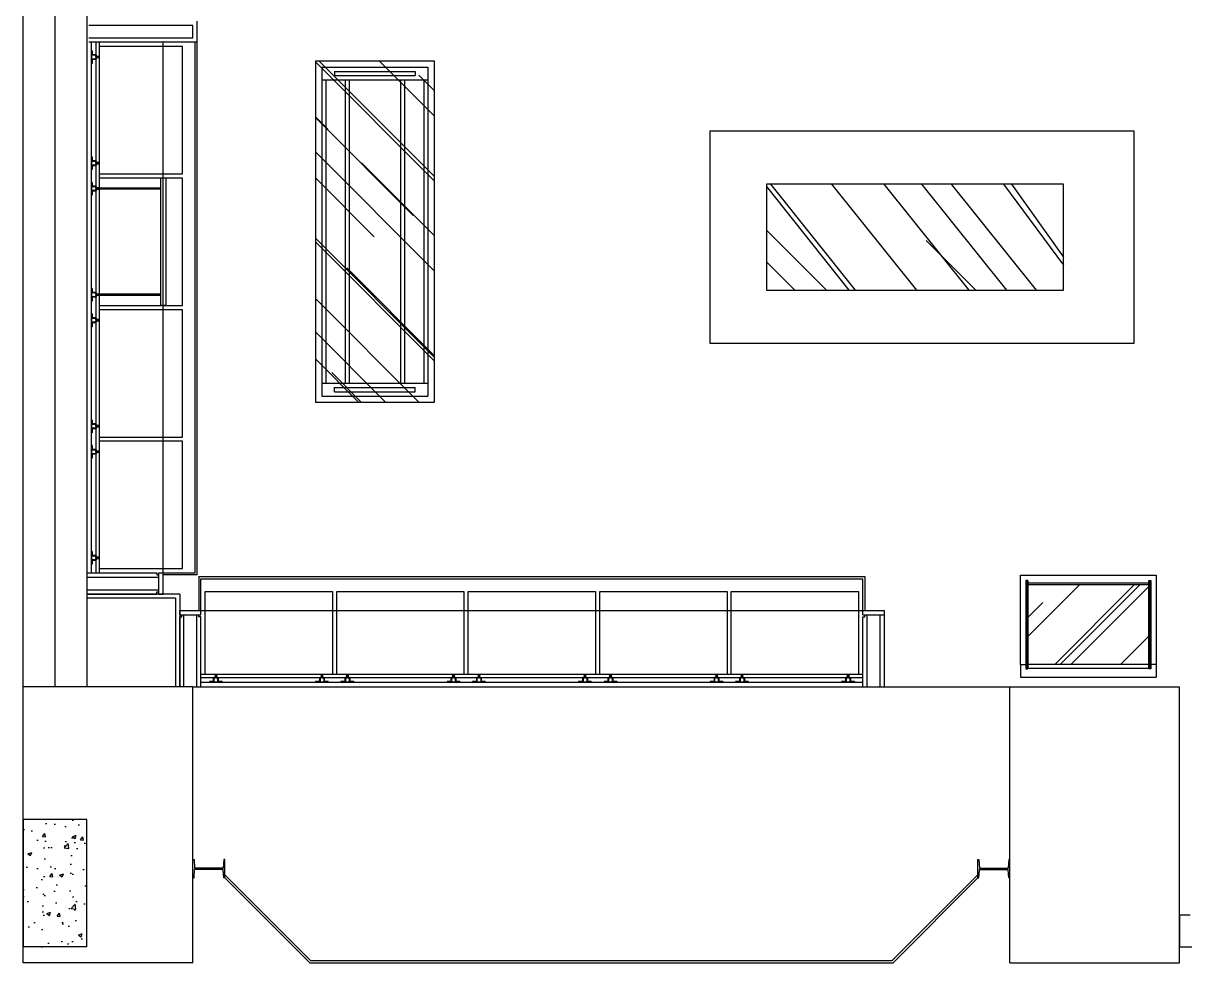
# Model space of a CAD drawing. Extents: x 1231 to 2855, y 3260 to 5268.
# Drawn here: x 1274 to 1822, y 3695 to 4138 of the extents above; entities that cross this region are included whole.
import ezdxf

# ---------------------------------------------------------------- set-up
doc = ezdxf.new("R2010")
doc.units = 0
doc.header["$LTSCALE"] = 20
doc.header["$MEASUREMENT"] = 0
for name, color, linetype in [('ACO', 2, 'CONTINUOUS'), ('COTAS', 4, 'CONTINUOUS'), ('MADEIRA', 1, 'CONTINUOUS'), ('METAL', 2, 'CONTINUOUS'), ('MOB', 1, 'CONTINUOUS'), ('PAREDE', 251, 'CONTINUOUS'), ('PILAR', 5, 'CONTINUOUS'), ('VIDRO', 3, 'CONTINUOUS'), ('VITRINE', 1, 'CONTINUOUS')]:
    doc.layers.add(name, color=color, linetype=linetype)

# ---------------------------------------------------------------- blocks, each defined once
blk = doc.blocks.new('i1')
at = {"layer": 'METAL'}
for p, q in [((8703.43, 171.12), (8703.43, 179.72)), ((8703.43, 179.72), (8703.93, 179.72)), ((8703.93, 179.72), (8704.23, 175.72)), ((8717.63, 175.72), (8704.23, 175.72)), ((8717.93, 179.72), (8717.63, 175.72)), ((8718.43, 179.72), (8717.93, 179.72)), ((8718.43, 171.12), (8718.43, 179.72)), ((8703.43, 171.12), (8703.93, 171.12)), ((8703.93, 171.12), (8704.23, 175.12)), ((8717.63, 175.12), (8704.23, 175.12)), ((8717.93, 171.12), (8717.63, 175.12)), ((8718.43, 171.12), (8717.93, 171.12))]:
    blk.add_line(p, q, dxfattribs=at)

msp = doc.modelspace()

# ---------------------------------------------------------------- hatches: boundary and pattern name
at = {"layer": 'ACO'}
h = msp.add_hatch(dxfattribs=at)
h.set_pattern_fill('AR-CONC', color=6, scale=2.5, style=0)
h.set_pattern_definition([(50, (0, 0), (17.931505, -1.568803), [1.875, -20.625]), (355, (0, 0), (-3.46878, 18.8048), [1.5, -16.5]), (100.4514, (1.494, -0.13), (14.462735, 17.23599), [1.593505, -17.52855]), (46.1842, (0, 5), (26.68103, -4.13798), [2.8125, -30.9375]), (96.6356, (2.223, 4.655), (23.36657, 24.35295), [2.39026, -26.29283]), (351.1842, (0, 5), (23.36655, 24.35297), [2.25, -24.75]), (21, (2.5, 3.75), (14.922676, -10.06547), [1.875, -20.625]), (326, (2.5, 3.75), (6.08288, 18.12875), [1.5, -16.5]), (71.4514, (3.744, 2.911), (21.005566, 8.06326), [1.593505, -17.52855]), (37.5, (0, 0), (0.303996, 8.322346), [0, -16.3, 0, -16.75, 0, -16.5625]), (7.5, (0, 0), (6.576738, 9.860293), [0, -9.55, 0, -15.925, 0, -6.3125]), (327.5, (-5.575, 0), (13.345561, -0.563872), [0, -6.25, 0, -19.5, 0, -25.875]), (317.5, (-8.075, 0), (14.579654, 2.502625), [0, -8.125, 0, -12.95, 0, -18.375])])
h.paths.add_polyline_path([(1304.34, 3702.51), (1304.34, 3762.51), (1274.34, 3762.51), (1274.34, 3702.51)])
at = {"layer": 'VIDRO'}
h = msp.add_hatch(dxfattribs=at)
h.set_pattern_fill('AR-RROOF', color=124, scale=30, angle=855, style=0)
h.set_pattern_definition([(135, (6047, 8903.21), (-67.88225, 25.45584), [450, -60, 150, -30]), (135, (6008.18, 8920.816), (-7.00036, -49.42676), [90, -9.9, 180, -22.5]), (135, (6018.363, 8895.785), (-124.521504, 96.09581), [240, -42, 120, -30])])
h.paths.add_polyline_path([(1412.1, 4120.07), (1468.1, 4120.07), (1468.1, 3959.07), (1412.1, 3959.07)])
at = {"layer": 'VIDRO', "linetype": 'Continuous'}
h = msp.add_hatch(dxfattribs=at)
h.set_pattern_fill('AR-RROOF', color=124, scale=30, angle=225, style=0)
h.set_pattern_definition([(225, (7278.85, 3958.107), (-25.45584, -67.88225), [450, -60, 150, -30]), (225, (7261.245, 3919.287), (49.42676, -7.00036), [90, -9.9, 180, -22.5]), (225, (7286.276, 3929.47), (-96.09581, -124.521504), [240, -42, 120, -30])])
h.paths.add_polyline_path([(1747.91, 3873.11), (1747.91, 3835.61), (1804.91, 3835.61), (1804.91, 3873.11)])

# ---------------------------------------------------------------- linework, layer by layer
at = {"layer": 'ACO'}
for p, q in [((1306.88, 4124.77), (1306.58, 4124.77)), ((1306.58, 4124.77), (1306.58, 4118.77)), ((1306.88, 4124.77), (1306.88, 4122.92)), ((1308.53, 4122.92), (1306.88, 4122.92)), ((1308.73, 4122.72), (1308.73, 4122.12)), ((1308.25, 4122.64), (1306.58, 4122.64)), ((1308.25, 4120.9), (1306.58, 4120.9)), ((1306.88, 4118.77), (1306.58, 4118.77)), ((1308.53, 4120.62), (1306.88, 4120.62)), ((1306.88, 4120.62), (1306.88, 4118.77)), ((1308.45, 4122.44), (1308.45, 4122.02)), ((1310.33, 4122.02), (1308.45, 4122.02)), ((1308.45, 4121.52), (1308.45, 4121.1)), ((1310.33, 4121.52), (1308.45, 4121.52)), ((1310.33, 4122.12), (1308.73, 4122.12)), ((1308.73, 4121.42), (1308.73, 4120.82)), ((1310.33, 4121.42), (1308.73, 4121.42)), ((1426.15, 4111.07), (1426.15, 3968.07)), ((1428.05, 4111.07), (1428.05, 3968.07)), ((1452.15, 4111.07), (1452.15, 3968.07)), ((1454.05, 4111.07), (1454.05, 3968.07)), ((1306.89, 4074.77), (1306.59, 4074.77)), ((1306.59, 4074.77), (1306.59, 4068.77)), ((1306.89, 4074.77), (1306.89, 4072.92)), ((1308.26, 4072.64), (1306.59, 4072.64)), ((1308.26, 4070.9), (1306.59, 4070.9)), ((1306.89, 4068.77), (1306.59, 4068.77)), ((1308.54, 4072.92), (1306.89, 4072.92)), ((1308.54, 4070.62), (1306.89, 4070.62)), ((1306.89, 4070.62), (1306.89, 4068.77)), ((1308.46, 4072.44), (1308.46, 4072.02)), ((1310.34, 4072.02), (1308.46, 4072.02)), ((1308.46, 4071.52), (1308.46, 4071.1)), ((1310.34, 4071.52), (1308.46, 4071.52)), ((1308.74, 4072.72), (1308.74, 4072.12)), ((1310.34, 4072.12), (1308.74, 4072.12)), ((1310.34, 4071.42), (1308.74, 4071.42)), ((1308.74, 4071.42), (1308.74, 4070.82)), ((1306.58, 4062.77), (1306.58, 4056.77)), ((1306.88, 4062.77), (1306.58, 4062.77)), ((1306.88, 4062.77), (1306.88, 4060.92)), ((1308.25, 4060.64), (1306.58, 4060.64)), ((1308.25, 4058.9), (1306.58, 4058.9)), ((1308.53, 4060.92), (1306.88, 4060.92)), ((1306.88, 4058.62), (1306.88, 4056.77)), ((1308.53, 4058.62), (1306.88, 4058.62)), ((1308.45, 4060.44), (1308.45, 4060.02)), ((1310.33, 4060.02), (1308.45, 4060.02)), ((1308.45, 4059.52), (1308.45, 4059.1)), ((1310.33, 4059.52), (1308.45, 4059.52)), ((1308.73, 4060.72), (1308.73, 4060.12)), ((1310.33, 4060.12), (1308.73, 4060.12)), ((1308.73, 4059.42), (1308.73, 4058.82)), ((1310.33, 4059.42), (1308.73, 4059.42)), ((1306.88, 4056.77), (1306.58, 4056.77)), ((1306.59, 4012.77), (1306.59, 4006.77)), ((1306.89, 4012.77), (1306.59, 4012.77)), ((1308.26, 4010.64), (1306.59, 4010.64)), ((1308.26, 4008.9), (1306.59, 4008.9)), ((1306.89, 4012.77), (1306.89, 4010.92)), ((1308.54, 4010.92), (1306.89, 4010.92)), ((1308.54, 4008.62), (1306.89, 4008.62)), ((1306.89, 4008.62), (1306.89, 4006.77)), ((1308.46, 4010.44), (1308.46, 4010.02)), ((1310.34, 4010.02), (1308.46, 4010.02)), ((1308.46, 4009.52), (1308.46, 4009.1)), ((1310.34, 4009.52), (1308.46, 4009.52)), ((1308.74, 4010.72), (1308.74, 4010.12)), ((1310.34, 4010.12), (1308.74, 4010.12)), ((1308.74, 4009.42), (1308.74, 4008.82)), ((1310.34, 4009.42), (1308.74, 4009.42)), ((1306.89, 4006.77), (1306.59, 4006.77)), ((1306.88, 4000.77), (1306.58, 4000.77)), ((1306.58, 4000.77), (1306.58, 3994.77)), ((1308.25, 3998.64), (1306.58, 3998.64)), ((1308.25, 3996.9), (1306.58, 3996.9)), ((1306.88, 4000.77), (1306.88, 3998.92)), ((1308.53, 3998.92), (1306.88, 3998.92)), ((1308.45, 3998.44), (1308.45, 3998.02)), ((1310.33, 3998.02), (1308.45, 3998.02)), ((1308.45, 3997.52), (1308.45, 3997.1)), ((1310.33, 3997.52), (1308.45, 3997.52)), ((1308.73, 3998.72), (1308.73, 3998.12)), ((1310.33, 3998.12), (1308.73, 3998.12)), ((1308.73, 3997.42), (1308.73, 3996.82)), ((1310.33, 3997.42), (1308.73, 3997.42)), ((1306.88, 3994.77), (1306.58, 3994.77)), ((1306.88, 3996.62), (1306.88, 3994.77)), ((1308.53, 3996.62), (1306.88, 3996.62)), ((1306.89, 3950.77), (1306.59, 3950.77)), ((1306.59, 3950.77), (1306.59, 3944.77)), ((1308.26, 3948.64), (1306.59, 3948.64)), ((1306.89, 3950.77), (1306.89, 3948.92)), ((1308.54, 3948.92), (1306.89, 3948.92)), ((1308.46, 3948.44), (1308.46, 3948.02)), ((1310.34, 3948.02), (1308.46, 3948.02)), ((1308.46, 3947.52), (1308.46, 3947.1)), ((1310.34, 3947.52), (1308.46, 3947.52)), ((1308.74, 3948.72), (1308.74, 3948.12)), ((1310.34, 3948.12), (1308.74, 3948.12)), ((1308.26, 3946.9), (1306.59, 3946.9)), ((1306.89, 3944.77), (1306.59, 3944.77)), ((1308.54, 3946.62), (1306.89, 3946.62)), ((1306.89, 3946.62), (1306.89, 3944.77)), ((1308.74, 3947.42), (1308.74, 3946.82)), ((1310.34, 3947.42), (1308.74, 3947.42)), ((1306.88, 3938.77), (1306.58, 3938.77)), ((1306.58, 3938.77), (1306.58, 3932.77)), ((1308.25, 3936.64), (1306.58, 3936.64)), ((1306.88, 3938.77), (1306.88, 3936.92)), ((1308.53, 3936.92), (1306.88, 3936.92)), ((1308.73, 3936.72), (1308.73, 3936.12)), ((1308.25, 3934.9), (1306.58, 3934.9)), ((1306.88, 3932.77), (1306.58, 3932.77)), ((1308.53, 3934.62), (1306.88, 3934.62)), ((1306.88, 3934.62), (1306.88, 3932.77)), ((1308.45, 3936.44), (1308.45, 3936.02)), ((1310.33, 3936.02), (1308.45, 3936.02)), ((1310.33, 3935.52), (1308.45, 3935.52)), ((1308.45, 3935.52), (1308.45, 3935.1)), ((1310.33, 3936.12), (1308.73, 3936.12)), ((1310.33, 3935.42), (1308.73, 3935.42)), ((1308.73, 3935.42), (1308.73, 3934.82)), ((1306.89, 3888.77), (1306.59, 3888.77)), ((1306.59, 3888.77), (1306.59, 3882.77)), ((1306.89, 3888.77), (1306.89, 3886.92)), ((1308.26, 3886.64), (1306.59, 3886.64)), ((1308.26, 3884.9), (1306.59, 3884.9)), ((1306.89, 3882.77), (1306.59, 3882.77)), ((1306.89, 3882.77), (1306.59, 3882.77)), ((1306.89, 3882.77), (1306.59, 3882.77)), ((1308.54, 3886.92), (1306.89, 3886.92)), ((1308.54, 3884.62), (1306.89, 3884.62)), ((1306.89, 3884.62), (1306.89, 3882.77)), ((1308.46, 3886.44), (1308.46, 3886.02)), ((1310.34, 3886.02), (1308.46, 3886.02)), ((1310.34, 3885.52), (1308.46, 3885.52)), ((1308.46, 3885.52), (1308.46, 3885.1)), ((1308.74, 3886.72), (1308.74, 3886.12)), ((1310.34, 3886.12), (1308.74, 3886.12)), ((1310.34, 3885.42), (1308.74, 3885.42)), ((1308.74, 3885.42), (1308.74, 3884.82)), ((1362.1, 3827.56), (1362.1, 3827.26)), ((1362.1, 3827.56), (1362.1, 3827.26)), ((1362.1, 3827.56), (1362.1, 3827.26)), ((1363.95, 3827.56), (1362.1, 3827.56)), ((1368.1, 3827.26), (1362.1, 3827.26)), ((1363.95, 3829.21), (1363.95, 3827.56)), ((1364.75, 3829.41), (1364.15, 3829.41)), ((1364.23, 3828.93), (1364.23, 3827.26)), ((1364.85, 3829.13), (1364.43, 3829.13)), ((1364.75, 3831.01), (1364.75, 3829.41)), ((1364.85, 3831.01), (1364.85, 3829.13)), ((1365.35, 3831.01), (1365.35, 3829.13)), ((1365.77, 3829.13), (1365.35, 3829.13)), ((1365.45, 3831.01), (1365.45, 3829.41)), ((1366.05, 3829.41), (1365.45, 3829.41)), ((1365.97, 3828.93), (1365.97, 3827.26)), ((1366.25, 3829.21), (1366.25, 3827.56)), ((1368.1, 3827.56), (1366.25, 3827.56)), ((1368.1, 3827.56), (1368.1, 3827.26)), ((1413.95, 3827.55), (1412.1, 3827.55)), ((1412.1, 3827.55), (1412.1, 3827.25)), ((1418.1, 3827.25), (1412.1, 3827.25)), ((1413.95, 3829.2), (1413.95, 3827.55)), ((1414.75, 3829.4), (1414.15, 3829.4)), ((1414.23, 3828.92), (1414.23, 3827.25)), ((1414.85, 3829.12), (1414.43, 3829.12)), ((1414.75, 3831), (1414.75, 3829.4)), ((1414.85, 3831), (1414.85, 3829.12)), ((1415.35, 3831), (1415.35, 3829.12)), ((1415.77, 3829.12), (1415.35, 3829.12)), ((1415.45, 3831), (1415.45, 3829.4)), ((1416.05, 3829.4), (1415.45, 3829.4)), ((1415.97, 3828.92), (1415.97, 3827.25)), ((1416.25, 3829.2), (1416.25, 3827.55)), ((1418.1, 3827.55), (1416.25, 3827.55)), ((1418.1, 3827.55), (1418.1, 3827.25)), ((1425.95, 3827.56), (1424.1, 3827.56)), ((1424.1, 3827.56), (1424.1, 3827.26)), ((1430.1, 3827.26), (1424.1, 3827.26)), ((1425.95, 3829.21), (1425.95, 3827.56)), ((1426.75, 3829.41), (1426.15, 3829.41)), ((1426.23, 3828.93), (1426.23, 3827.26)), ((1426.85, 3829.13), (1426.43, 3829.13)), ((1426.75, 3831.01), (1426.75, 3829.41)), ((1426.85, 3831.01), (1426.85, 3829.13)), ((1427.35, 3831.01), (1427.35, 3829.13)), ((1427.77, 3829.13), (1427.35, 3829.13)), ((1427.45, 3831.01), (1427.45, 3829.41)), ((1428.05, 3829.41), (1427.45, 3829.41)), ((1427.97, 3828.93), (1427.97, 3827.26)), ((1428.25, 3829.21), (1428.25, 3827.56)), ((1430.1, 3827.56), (1428.25, 3827.56)), ((1430.1, 3827.56), (1430.1, 3827.26)), ((1475.95, 3827.55), (1474.1, 3827.55)), ((1474.1, 3827.55), (1474.1, 3827.25)), ((1480.1, 3827.25), (1474.1, 3827.25)), ((1475.95, 3829.2), (1475.95, 3827.55)), ((1476.75, 3829.4), (1476.15, 3829.4)), ((1476.23, 3828.92), (1476.23, 3827.25)), ((1476.85, 3829.12), (1476.43, 3829.12)), ((1476.75, 3831), (1476.75, 3829.4)), ((1476.85, 3831), (1476.85, 3829.12)), ((1477.35, 3831), (1477.35, 3829.12)), ((1477.77, 3829.12), (1477.35, 3829.12)), ((1477.45, 3831), (1477.45, 3829.4)), ((1478.05, 3829.4), (1477.45, 3829.4)), ((1477.97, 3828.92), (1477.97, 3827.25)), ((1478.25, 3829.2), (1478.25, 3827.55)), ((1480.1, 3827.55), (1478.25, 3827.55)), ((1480.1, 3827.55), (1480.1, 3827.25)), ((1487.95, 3827.56), (1486.1, 3827.56)), ((1486.1, 3827.56), (1486.1, 3827.26)), ((1492.1, 3827.26), (1486.1, 3827.26)), ((1487.95, 3829.21), (1487.95, 3827.56)), ((1488.75, 3829.41), (1488.15, 3829.41)), ((1488.23, 3828.93), (1488.23, 3827.26)), ((1488.85, 3829.13), (1488.43, 3829.13)), ((1488.75, 3831.01), (1488.75, 3829.41)), ((1488.85, 3831.01), (1488.85, 3829.13)), ((1489.35, 3831.01), (1489.35, 3829.13)), ((1489.77, 3829.13), (1489.35, 3829.13)), ((1489.45, 3831.01), (1489.45, 3829.41)), ((1490.05, 3829.41), (1489.45, 3829.41)), ((1489.97, 3828.93), (1489.97, 3827.26)), ((1490.25, 3829.21), (1490.25, 3827.56)), ((1492.1, 3827.56), (1490.25, 3827.56)), ((1492.1, 3827.56), (1492.1, 3827.26)), ((1537.95, 3827.55), (1536.1, 3827.55)), ((1536.1, 3827.55), (1536.1, 3827.25)), ((1542.1, 3827.25), (1536.1, 3827.25)), ((1537.95, 3829.2), (1537.95, 3827.55)), ((1538.75, 3829.4), (1538.15, 3829.4)), ((1538.23, 3828.92), (1538.23, 3827.25)), ((1538.85, 3829.12), (1538.43, 3829.12)), ((1538.75, 3831), (1538.75, 3829.4)), ((1538.85, 3831), (1538.85, 3829.12)), ((1539.35, 3831), (1539.35, 3829.12)), ((1539.77, 3829.12), (1539.35, 3829.12)), ((1539.45, 3831), (1539.45, 3829.4)), ((1540.05, 3829.4), (1539.45, 3829.4)), ((1539.97, 3828.92), (1539.97, 3827.25)), ((1540.25, 3829.2), (1540.25, 3827.55)), ((1542.1, 3827.55), (1540.25, 3827.55)), ((1542.1, 3827.55), (1542.1, 3827.25)), ((1549.95, 3827.56), (1548.1, 3827.56)), ((1548.1, 3827.56), (1548.1, 3827.26)), ((1554.1, 3827.26), (1548.1, 3827.26)), ((1549.95, 3829.21), (1549.95, 3827.56)), ((1550.75, 3829.41), (1550.15, 3829.41)), ((1550.23, 3828.93), (1550.23, 3827.26)), ((1550.85, 3829.13), (1550.43, 3829.13)), ((1550.75, 3831.01), (1550.75, 3829.41)), ((1550.85, 3831.01), (1550.85, 3829.13)), ((1551.35, 3831.01), (1551.35, 3829.13)), ((1551.77, 3829.13), (1551.35, 3829.13)), ((1551.45, 3831.01), (1551.45, 3829.41)), ((1552.05, 3829.41), (1551.45, 3829.41)), ((1551.97, 3828.93), (1551.97, 3827.26)), ((1552.25, 3829.21), (1552.25, 3827.56)), ((1554.1, 3827.56), (1552.25, 3827.56)), ((1554.1, 3827.56), (1554.1, 3827.26)), ((1599.95, 3827.55), (1598.1, 3827.55)), ((1598.1, 3827.55), (1598.1, 3827.25)), ((1604.1, 3827.25), (1598.1, 3827.25)), ((1599.95, 3829.2), (1599.95, 3827.55)), ((1600.75, 3829.4), (1600.15, 3829.4)), ((1600.23, 3828.92), (1600.23, 3827.25)), ((1600.85, 3829.12), (1600.43, 3829.12)), ((1600.75, 3831), (1600.75, 3829.4)), ((1600.85, 3831), (1600.85, 3829.12)), ((1601.35, 3831), (1601.35, 3829.12)), ((1601.77, 3829.12), (1601.35, 3829.12)), ((1601.45, 3831), (1601.45, 3829.4)), ((1602.05, 3829.4), (1601.45, 3829.4)), ((1601.97, 3828.92), (1601.97, 3827.25)), ((1602.25, 3829.2), (1602.25, 3827.55)), ((1604.1, 3827.55), (1602.25, 3827.55)), ((1604.1, 3827.55), (1604.1, 3827.25)), ((1610.1, 3827.56), (1610.1, 3827.26)), ((1611.95, 3827.56), (1610.1, 3827.56)), ((1616.1, 3827.26), (1610.1, 3827.26)), ((1611.95, 3829.21), (1611.95, 3827.56)), ((1612.75, 3829.41), (1612.15, 3829.41)), ((1612.23, 3828.93), (1612.23, 3827.26)), ((1612.85, 3829.13), (1612.43, 3829.13)), ((1612.75, 3831.01), (1612.75, 3829.41)), ((1612.85, 3831.01), (1612.85, 3829.13)), ((1613.35, 3831.01), (1613.35, 3829.13)), ((1613.77, 3829.13), (1613.35, 3829.13)), ((1613.45, 3831.01), (1613.45, 3829.41)), ((1614.05, 3829.41), (1613.45, 3829.41)), ((1613.97, 3828.93), (1613.97, 3827.26)), ((1614.25, 3829.21), (1614.25, 3827.56)), ((1616.1, 3827.56), (1614.25, 3827.56)), ((1616.1, 3827.56), (1616.1, 3827.26)), ((1661.95, 3827.55), (1660.1, 3827.55)), ((1660.1, 3827.55), (1660.1, 3827.25)), ((1666.1, 3827.25), (1660.1, 3827.25)), ((1661.95, 3829.2), (1661.95, 3827.55)), ((1662.75, 3829.4), (1662.15, 3829.4)), ((1662.23, 3828.92), (1662.23, 3827.25)), ((1662.85, 3829.12), (1662.43, 3829.12)), ((1662.75, 3831), (1662.75, 3829.4)), ((1662.85, 3831), (1662.85, 3829.12)), ((1663.35, 3831), (1663.35, 3829.12)), ((1663.77, 3829.12), (1663.35, 3829.12)), ((1663.45, 3831), (1663.45, 3829.4)), ((1664.05, 3829.4), (1663.45, 3829.4)), ((1663.97, 3828.92), (1663.97, 3827.25)), ((1664.25, 3829.2), (1664.25, 3827.55)), ((1666.1, 3827.55), (1664.25, 3827.55)), ((1666.1, 3827.55), (1666.1, 3827.25))]:
    msp.add_line(p, q, dxfattribs=at)
at = {"layer": 'ACO', "color": 6}
for p, q in [((1339.07, 4064.77), (1339.07, 4004.77)), ((1341.61, 4064.77), (1339.07, 4064.77)), ((1341.61, 4064.77), (1341.61, 4004.77)), ((1339.07, 4060.02), (1310.34, 4060.02)), ((1339.07, 4059.52), (1310.34, 4059.52)), ((1339.07, 4010.02), (1310.34, 4010.02)), ((1339.07, 4009.52), (1310.34, 4009.52)), ((1341.61, 4004.77), (1339.07, 4004.77))]:
    msp.add_line(p, q, dxfattribs=at)
at = {"layer": 'ACO'}
for centre, start, end in [((1308.53, 4122.72), 360, 90), ((1308.25, 4122.44), 360, 90), ((1308.25, 4121.1), 270, 360), ((1308.53, 4120.82), 270, 360), ((1308.26, 4072.44), 360, 90), ((1308.26, 4071.1), 270, 360), ((1308.54, 4072.72), 360, 90), ((1308.54, 4070.82), 270, 360), ((1308.25, 4060.44), 360, 90), ((1308.25, 4059.1), 270, 360), ((1308.53, 4060.72), 360, 90), ((1308.53, 4058.82), 270, 360), ((1308.26, 4010.44), 360, 90), ((1308.26, 4009.1), 270, 360), ((1308.54, 4010.72), 360, 90), ((1308.54, 4008.82), 270, 360), ((1308.25, 3998.44), 360, 90), ((1308.25, 3997.1), 270, 360), ((1308.53, 3998.72), 360, 90), ((1308.53, 3996.82), 270, 360), ((1308.26, 3948.44), 360, 90), ((1308.54, 3948.72), 360, 90), ((1308.26, 3947.1), 270, 360), ((1308.54, 3946.82), 270, 360), ((1308.25, 3936.44), 360, 90), ((1308.53, 3936.72), 360, 90), ((1308.25, 3935.1), 270, 360), ((1308.53, 3934.82), 270, 360), ((1308.26, 3886.44), 360, 90), ((1308.26, 3885.1), 270, 360), ((1308.54, 3886.72), 360, 90), ((1308.54, 3884.82), 270, 360), ((1364.15, 3829.21), 90, 180), ((1364.43, 3828.93), 90, 180), ((1365.77, 3828.93), 0, 90), ((1366.05, 3829.21), 0, 90), ((1414.15, 3829.2), 90, 180), ((1414.43, 3828.92), 90, 180), ((1415.77, 3828.92), 0, 90), ((1416.05, 3829.2), 0, 90), ((1426.15, 3829.21), 90, 180), ((1426.43, 3828.93), 90, 180), ((1427.77, 3828.93), 0, 90), ((1428.05, 3829.21), 0, 90), ((1476.15, 3829.2), 90, 180), ((1476.43, 3828.92), 90, 180), ((1477.77, 3828.92), 0, 90), ((1478.05, 3829.2), 0, 90), ((1488.15, 3829.21), 90, 180), ((1488.43, 3828.93), 90, 180), ((1489.77, 3828.93), 0, 90), ((1490.05, 3829.21), 0, 90), ((1538.15, 3829.2), 90, 180), ((1538.43, 3828.92), 90, 180), ((1539.77, 3828.92), 0, 90), ((1540.05, 3829.2), 0, 90), ((1550.15, 3829.21), 90, 180), ((1550.43, 3828.93), 90, 180), ((1551.77, 3828.93), 0, 90), ((1552.05, 3829.21), 0, 90), ((1600.15, 3829.2), 90, 180), ((1600.43, 3828.92), 90, 180), ((1601.77, 3828.92), 0, 90), ((1602.05, 3829.2), 0, 90), ((1612.15, 3829.21), 90, 180), ((1612.43, 3828.93), 90, 180), ((1613.77, 3828.93), 0, 90), ((1614.05, 3829.21), 0, 90), ((1662.15, 3829.2), 90, 180), ((1662.43, 3828.92), 90, 180), ((1663.77, 3828.92), 0, 90), ((1664.05, 3829.2), 0, 90)]:
    msp.add_arc(centre, 0.2, start, end, dxfattribs=at)
at = {"layer": 'COTAS'}
for p, q in [((1304.34, 4128.77), (1304.35, 3878.77)), ((1680.1, 3861.01), (1680.1, 3825.01)), ((1678.1, 3859.01), (1678.1, 3825.01))]:
    msp.add_line(p, q, dxfattribs=at)
at = {"layer": 'MADEIRA', "color": 4}
for p, q in [((1354.34, 4136.77), (1305.34, 4136.77)), ((1354.34, 4130.77), (1354.34, 4136.77)), ((1356.34, 4128.77), (1356.34, 4138.77)), ((1354.34, 4130.77), (1305.34, 4130.77)), ((1356.34, 4128.77), (1305.34, 4128.77)), ((1306.58, 3878.77), (1306.58, 4128.77)), ((1337.34, 3878.77), (1337.34, 3877.77)), ((1337.34, 3877.77), (1338.34, 3877.77)), ((1338.34, 3868.77), (1338.34, 3878.77)), ((1338.34, 3878.77), (1340.34, 3878.77)), ((1340.34, 3868.77), (1340.34, 3878.77)), ((1348.1, 3868.77), (1304.34, 3868.77)), ((1346.1, 3866.77), (1304.34, 3866.77)), ((1337.34, 3868.77), (1337.34, 3869.77)), ((1337.34, 3869.77), (1338.34, 3869.77)), ((1338.34, 3868.77), (1340.34, 3868.77)), ((1346.1, 3866.77), (1346.1, 3825.01)), ((1348.1, 3868.77), (1348.1, 3825.01)), ((1348.1, 3861.01), (1358.1, 3861.01)), ((1348.1, 3859.01), (1348.1, 3861.01)), ((1358.1, 3859.01), (1358.1, 3861.01)), ((1670.1, 3859.01), (1670.1, 3861.01)), ((1670.1, 3861.01), (1680.1, 3861.01)), ((1348.1, 3859.01), (1358.1, 3859.01)), ((1348.1, 3858.01), (1349.1, 3858.01)), ((1349.1, 3858.01), (1349.1, 3859.01)), ((1357.1, 3858.01), (1357.1, 3859.01)), ((1358.1, 3858.01), (1357.1, 3858.01)), ((1670.1, 3859.01), (1680.1, 3859.01)), ((1670.1, 3858.01), (1671.1, 3858.01)), ((1670.1, 3825.01), (1670.1, 3858.01)), ((1671.1, 3858.01), (1671.1, 3859.01)), ((1672.1, 3825.01), (1672.1, 3859.01)), ((1358.1, 3827.25), (1670.1, 3827.25))]:
    msp.add_line(p, q, dxfattribs=at)
at = {"layer": 'MADEIRA'}
for p, q in [((1308.74, 3878.77), (1308.74, 4128.77)), ((1415.1, 4117.07), (1465.1, 4117.07)), ((1415.1, 4117.07), (1415.1, 4111.07)), ((1465.1, 4117.07), (1465.1, 4111.07)), ((1415.1, 4111.07), (1465.1, 4111.07)), ((1415.1, 3968.07), (1465.1, 3968.07)), ((1415.1, 3968.07), (1415.1, 3962.07)), ((1465.1, 3968.07), (1465.1, 3962.07)), ((1415.1, 3962.07), (1465.1, 3962.07)), ((1358.1, 3829.41), (1670.1, 3829.41)), ((1354.34, 3825.01), (1739.34, 3825.01))]:
    msp.add_line(p, q, dxfattribs=at)
at = {"layer": 'MADEIRA', "color": 6, "linetype": 'Continuous'}
for p, q in [((1340.34, 3878.77), (1340.34, 4128.77)), ((1358.1, 3861.01), (1670.1, 3861.01))]:
    msp.add_line(p, q, dxfattribs=at)
at = {"layer": 'MADEIRA', "color": 124}
for p, q in [((1355.34, 3878.77), (1355.34, 4128.77)), ((1340.34, 3878.77), (1355.34, 3878.77)), ((1358.1, 3876.01), (1670.1, 3876.01)), ((1358.1, 3861.01), (1358.1, 3876.01)), ((1670.1, 3861.01), (1670.1, 3876.01))]:
    msp.add_line(p, q, dxfattribs=at)
at = {"layer": 'MADEIRA', "color": 41}
for p, q in [((1356.34, 3877.77), (1356.34, 4128.77)), ((1356.34, 3877.77), (1340.34, 3877.77)), ((1357.1, 3877.01), (1671.09, 3877.01)), ((1357.1, 3877.01), (1357.1, 3861.01)), ((1671.09, 3877.01), (1671.1, 3861.01))]:
    msp.add_line(p, q, dxfattribs=at)
at = {"layer": 'MADEIRA'}
for points in [[(1310.34, 4066.77), (1349.34, 4066.77), (1349.34, 4126.77), (1310.34, 4126.77)], [(1310.34, 4004.77), (1349.34, 4004.77), (1349.34, 4064.77), (1310.34, 4064.77)], [(1310.34, 3942.77), (1349.34, 3942.77), (1349.34, 4002.77), (1310.34, 4002.77)], [(1310.34, 3880.77), (1349.34, 3880.77), (1349.34, 3940.77), (1310.34, 3940.77)], [(1360.1, 3831.01), (1360.1, 3870.01), (1420.1, 3870.01), (1420.1, 3831.01)], [(1422.1, 3831.01), (1422.1, 3870.01), (1482.1, 3870.01), (1482.1, 3831.01)], [(1484.1, 3831.01), (1484.1, 3870.01), (1544.1, 3870.01), (1544.1, 3831.01)], [(1546.1, 3831.01), (1546.1, 3870.01), (1606.1, 3870.01), (1606.1, 3831.01)], [(1608.1, 3831.01), (1608.1, 3870.01), (1668.1, 3870.01), (1668.1, 3831.01)]]:
    msp.add_lwpolyline(points, dxfattribs=at)
at = {"layer": 'MADEIRA', "color": 6}
msp.add_lwpolyline([(1744.41, 3835.61), (1744.41, 3877.61), (1808.41, 3877.61), (1808.41, 3835.61)], dxfattribs=at)
at = {"layer": 'MOB'}
for p, q in [((1310.34, 3878.77), (1310.34, 4128.77)), ((1358.1, 3831.01), (1670.1, 3831.01))]:
    msp.add_line(p, q, dxfattribs=at)
at = {"layer": 'MOB', "color": 41, "linetype": 'Continuous'}
for p, q in [((1624.67, 4060.82), (1663.56, 4011.95)), ((1626.52, 4061.94), (1666.53, 4011.95)), ((1655.37, 4061.95), (1695.38, 4011.96)), ((1679.98, 4061.96), (1719.99, 4011.97)), ((1697.79, 4061.96), (1737.81, 4011.98)), ((1711.79, 4061.97), (1751.81, 4011.98)), ((1736.4, 4061.98), (1764.67, 4023.72)), ((1740.22, 4061.98), (1764.67, 4027.54)), ((1624.67, 4040.22), (1652.95, 4011.95)), ((1700.02, 4035.32), (1723.38, 4011.97)), ((1624.67, 4025.37), (1638.1, 4011.94))]:
    msp.add_line(p, q, dxfattribs=at)
at = {"layer": 'MOB', "color": 4}
for p, q in [((1304.34, 3878.77), (1337.34, 3878.77)), ((1304.34, 3876.77), (1338.34, 3876.77)), ((1304.34, 3870.77), (1338.34, 3870.77)), ((1304.34, 3868.77), (1337.34, 3868.77)), ((1348.1, 3825.01), (1348.1, 3858.01)), ((1350.1, 3825.01), (1350.1, 3859.01)), ((1356.1, 3825.01), (1356.1, 3859.01)), ((1358.1, 3825.01), (1358.1, 3858.01))]:
    msp.add_line(p, q, dxfattribs=at)
at = {"layer": 'PAREDE'}
for p, q in [((1274.34, 3695.01), (1274.35, 4142.51)), ((1289.34, 3825.01), (1289.35, 4142.51)), ((1304.35, 4142.51), (1304.34, 3825.01)), ((1354.34, 3825.01), (1274.34, 3825.01)), ((1354.34, 3695.01), (1354.34, 3825.01)), ((1739.34, 3695.01), (1739.34, 3825.01)), ((1739.34, 3825.01), (1819.34, 3825.01)), ((1819.34, 3695.01), (1819.34, 3825.01)), ((1354.34, 3695.01), (1274.34, 3695.01)), ((1739.34, 3695.01), (1819.34, 3695.01))]:
    msp.add_line(p, q, dxfattribs=at)
at = {"layer": 'PILAR', "linetype": 'Continuous'}
for p, q in [((1274.34, 3762.51), (1274.34, 3702.51)), ((1304.34, 3762.51), (1274.34, 3762.51)), ((1304.34, 3702.51), (1304.34, 3762.51)), ((1304.34, 3702.51), (1274.34, 3702.51))]:
    msp.add_line(p, q, dxfattribs=at)
at = {"layer": 'VIDRO'}
for p, q in [((1412.1, 4120.07), (1412.1, 3959.07)), ((1412.1, 4120.07), (1468.1, 4120.07)), ((1468.1, 4120.07), (1468.1, 3959.07)), ((1421.1, 4115.07), (1459.1, 4115.07)), ((1421.1, 4115.07), (1421.1, 4113.07)), ((1421.1, 4113.07), (1459.1, 4113.07)), ((1459.1, 4115.07), (1459.1, 4113.07)), ((1415.1, 4111.07), (1415.1, 3968.07)), ((1417.05, 4111.07), (1417.05, 3968.07)), ((1463.15, 4111.07), (1463.15, 3968.07)), ((1465.1, 4111.07), (1465.1, 3968.07)), ((1421.1, 3966.07), (1459.1, 3966.07)), ((1421.1, 3964.07), (1421.1, 3966.07)), ((1421.1, 3964.07), (1459.1, 3964.07)), ((1459.1, 3964.07), (1459.1, 3966.07)), ((1468.1, 3959.07), (1412.1, 3959.07))]:
    msp.add_line(p, q, dxfattribs=at)
at = {"layer": 'VIDRO', "color": 124}
for p, q in [((1747.01, 3875.11), (1747.01, 3833.61)), ((1747.11, 3875.11), (1747.11, 3833.61)), ((1747.21, 3875.11), (1747.21, 3833.61)), ((1747.31, 3875.11), (1747.31, 3833.61)), ((1747.41, 3875.11), (1747.41, 3833.61)), ((1747.51, 3875.11), (1747.51, 3833.61)), ((1747.61, 3875.11), (1747.61, 3833.61)), ((1747.71, 3875.11), (1747.71, 3833.61)), ((1747.81, 3875.11), (1747.81, 3833.61)), ((1805.01, 3875.11), (1805.01, 3833.61)), ((1805.11, 3875.11), (1805.11, 3833.61)), ((1805.21, 3875.11), (1805.21, 3833.61)), ((1805.31, 3875.11), (1805.31, 3833.61)), ((1805.41, 3875.11), (1805.41, 3833.61)), ((1805.51, 3875.11), (1805.51, 3833.61)), ((1805.61, 3875.11), (1805.61, 3833.61)), ((1805.71, 3875.11), (1805.71, 3833.61)), ((1805.81, 3875.11), (1805.81, 3833.61))]:
    msp.add_line(p, q, dxfattribs=at)
at = {"layer": 'VIDRO', "color": 4, "linetype": 'Continuous'}
for p, q in [((1744.41, 3835.61), (1746.9, 3835.61)), ((1744.41, 3835.61), (1744.41, 3829.61)), ((1804.91, 3833.61), (1747.91, 3833.61)), ((1804.9, 3835.61), (1747.92, 3835.61)), ((1808.41, 3835.61), (1805.92, 3835.61)), ((1808.41, 3835.61), (1808.41, 3829.61)), ((1744.41, 3829.61), (1808.41, 3829.61))]:
    msp.add_line(p, q, dxfattribs=at)
at = {"layer": 'VIDRO', "linetype": 'Continuous'}
for p, q in [((1369.34, 3736.42), (1409.78, 3696.01)), ((1369.34, 3735.01), (1409.37, 3695.01)), ((1724.35, 3736.42), (1683.91, 3696.01)), ((1724.34, 3735.01), (1684.32, 3695.01)), ((1409.78, 3696.01), (1683.91, 3696.01)), ((1409.37, 3695.01), (1684.32, 3695.01))]:
    msp.add_line(p, q, dxfattribs=at)
for points in [[(1797.96, 3986.96), (1797.96, 4086.96), (1597.96, 4086.96), (1597.96, 3986.96)], [(1764.68, 4011.98), (1764.68, 4061.94), (1624.67, 4061.94), (1624.67, 4011.98)]]:
    msp.add_lwpolyline(points, close=True, dxfattribs=at)
at = {"layer": 'VIDRO'}
for points in [[(1746.91, 3833.61), (1747.91, 3833.61), (1747.91, 3875.11), (1746.91, 3875.11)], [(1804.91, 3873.11), (1747.91, 3873.11), (1747.91, 3874.11), (1804.91, 3874.11)], [(1805.91, 3833.61), (1804.91, 3833.61), (1804.91, 3875.11), (1805.91, 3875.11)]]:
    msp.add_lwpolyline(points, close=True, dxfattribs=at)
at = {"layer": 'VIDRO', "color": 4, "linetype": 'Continuous'}
for points in [[(1746.9, 3835.61), (1746.9, 3833.6), (1747.92, 3833.6), (1747.92, 3835.61)], [(1805.92, 3835.61), (1805.92, 3833.6), (1804.9, 3833.6), (1804.9, 3835.61)]]:
    msp.add_lwpolyline(points, dxfattribs=at)
at = {"layer": 'VITRINE'}
for p, q in [((1824.34, 3717.51), (1819.34, 3717.51)), ((1819.34, 3717.51), (1819.34, 3702.51)), ((1819.34, 3702.51), (1829.34, 3702.51))]:
    msp.add_line(p, q, dxfattribs=at)

# ---------------------------------------------------------------- block references
at = {"layer": 'COTAS'}
msp.add_blockref('i1', (-7349.09, 3563.88), dxfattribs=at)
at = {"layer": 'COTAS', "xscale": -1}
msp.add_blockref('i1', (10442.78, 3563.88), dxfattribs=at)

doc.saveas('drawing.dxf')
